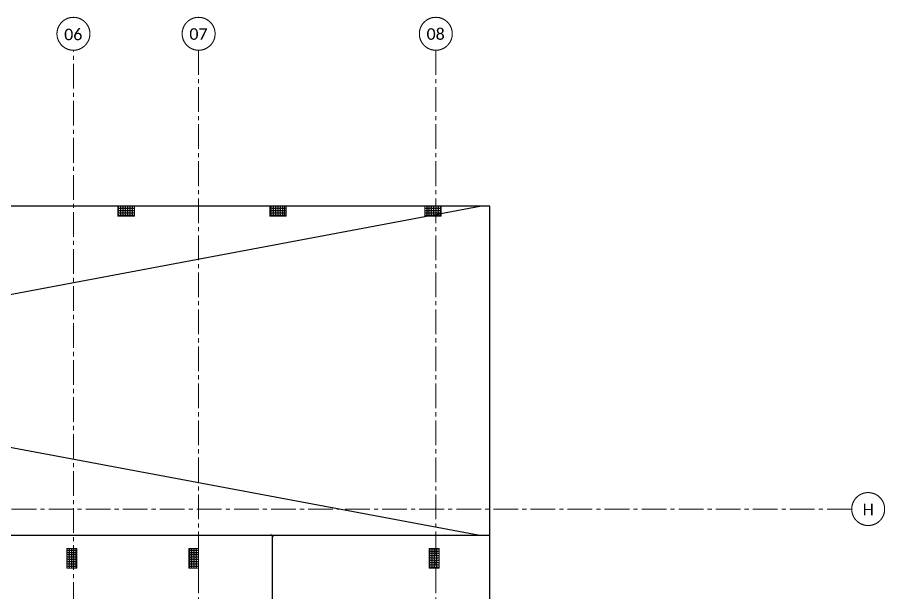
# Model space of a CAD drawing. Header units: millimetres. Extents: x -967280 to 3852, y 2833 to 1955156.
# Drawn here: x -607331 to -581004, y 611297 to 628777 of the extents above; entities that cross this region are included whole.
import ezdxf

# ---------------------------------------------------------------- set-up
doc = ezdxf.new("R2010")
doc.units = ezdxf.units.MM
doc.header["$LTSCALE"] = 1000
doc.header["$PDMODE"] = 35
doc.header["$PDSIZE"] = 25
for name, pattern in [('$0$DASHED2', [0.375, 0.25, -0.125]), ('Columns_Structural070816$0$CENTER2', [1.125, 0.75, -0.125, 0.125, -0.125]), ('HRZN_Line-Ptrn-Sold', [9144001.0, 9144000.0, -1])]:
    doc.linetypes.add(name, pattern=pattern)
for name, color, linetype in [('_N-DIM 3', 7, 'Continuous'), ('R.C. footing', 4, 'Continuous'), ('S - col hach', 1, 'Continuous'), ('S - dot', 1, 'Continuous'), ('S -Beams', 2, 'Continuous')]:
    doc.layers.add(name, color=color, linetype=linetype)
for name, color, linetype, lineweight in [('A-AX-ATT-100', 7, 'HRZN_Line-Ptrn-Sold', 18), ('S - column', 6, 'Continuous', 60), ('ST-000-AXIS', 9, 'Columns_Structural070816$0$CENTER2', 9), ('ST-RFT-BOT', 2, '$0$DASHED2', 30)]:
    doc.layers.add(name, color=color, linetype=linetype, lineweight=lineweight)
doc.styles.add('Calibri_2', font='calibri.ttf', dxfattribs={"height": 300})
doc.styles.add('TUNELNO', font='romans.shx', dxfattribs={"width": 0.9})
doc.dimstyles.new('Copy(2) of DSEC', dxfattribs={"dimtxt": 200, "dimasz": 100, "dimexe": 50, "dimexo": 80, "dimgap": 100, "dimtad": 1, "dimdec": 0, "dimrnd": 5, "dimzin": 0, "dimdsep": 46, "dimtxsty": 'TUNELNO', "dimblk": 'ARCHTICK', "dimcen": 0.09, "dimclrd": 1, "dimclre": 1, "dimclrt": 3, "dimadec": 0, "dimazin": 0, "dimtfac": 0.78125, "dimtdec": 0, "dimtix": 1, "dimtmove": 2, "dimatfit": 3, "dimldrblk": 'ARCHTICK', "dimfxl": 1, "dimtolj": 1, "dimtzin": 0, "dimarcsym": 0})
pattern_1 = [(90, (613578.686, -423037.37), (-69.85, 4e-15), [50.8, -19.05]), (180, (613578.686, -423037.37), (-9e-15, -69.85), [50.8, -19.05])]

# ---------------------------------------------------------------- blocks, each defined once
blk = doc.blocks.new('str col s')
at = {"layer": 'S - col hach', "true_color": 0xcd6928}
h = blk.add_hatch(dxfattribs=at)
h.set_pattern_fill('ANGLE', color=32, scale=10, angle=90)
h.set_pattern_definition(pattern_1)
h.paths.add_polyline_path([(9300, 0), (9300, -300), (9800, -300), (9800, 0)])
h = blk.add_hatch(dxfattribs=at)
h.set_pattern_fill('ANGLE', color=32, scale=10, angle=90)
h.set_pattern_definition([(90, (613528.686, -423037.37), (-69.85, 4e-15), [50.8, -19.05]), (180, (613528.686, -423037.37), (-9e-15, -69.85), [50.8, -19.05])])
h.paths.add_polyline_path([(13908, 0), (13908, -300), (14408, -300), (14408, 0)])
h = blk.add_hatch(dxfattribs=at)
h.set_pattern_fill('ANGLE', color=32, scale=10, angle=90)
h.set_pattern_definition(pattern_1)
h.paths.add_polyline_path([(19115, -300), (19115, 0), (18615, 0), (18615, -300)])
at = {"layer": 'S - column', "lineweight": 15}
for points in [[(9800, 0), (9300, 0), (9300, -300), (9800, -300)], [(14408, 0), (13908, 0), (13908, -300), (14408, -300)], [(19115, 0), (18615, 0), (18615, -300), (19115, -300)]]:
    blk.add_lwpolyline(points, close=True, dxfattribs=at)
blk = doc.blocks.new('str col up n')
at = {"layer": 'S - col hach', "true_color": 0xcd6928}
h = blk.add_hatch(dxfattribs=at)
h.set_pattern_fill('ANGLE', color=32, scale=10, angle=90)
h.set_pattern_definition([(90, (-425398.88, -541339.72), (-69.85, 4e-15), [50.8, -19.05]), (180, (-425398.88, -541339.72), (-9e-15, -69.85), [50.8, -19.05])])
h.paths.add_polyline_path([(26500, -5500), (26200, -5500), (26200, -6100), (26500, -6100)])
h = blk.add_hatch(dxfattribs=at)
h.set_pattern_fill('ANGLE', color=32, scale=10, angle=90)
h.set_pattern_definition([(90, (-425798.87, -541339.72), (-69.85, 4e-15), [50.8, -19.05]), (180, (-425798.87, -541339.72), (-9e-15, -69.85), [50.8, -19.05])])
h.paths.add_polyline_path([(30200, -5500), (29900, -5500), (29900, -6100), (30200, -6100)])
h = blk.add_hatch(dxfattribs=at)
h.set_pattern_fill('ANGLE', color=32, scale=10, angle=90)
h.set_pattern_definition([(90, (-425698.87, -541439.72), (-69.85, 4e-15), [50.8, -19.05]), (180, (-425698.87, -541439.72), (-9e-15, -69.85), [50.8, -19.05])])
h.paths.add_polyline_path([(37500, -5500), (37200, -5500), (37200, -6100), (37500, -6100)])
at = {"layer": 'S - column', "lineweight": 15}
for points in [[(26500, -5500), (26200, -5500), (26200, -6100), (26500, -6100)], [(30200, -5500), (29900, -5500), (29900, -6100), (30200, -6100)], [(37500, -5500), (37200, -5500), (37200, -6100), (37500, -6100)]]:
    blk.add_lwpolyline(points, close=True, dxfattribs=at)
blk = doc.blocks.new('_ArchTick')
at = {"color": 0, "linetype": 'ByBlock', "const_width": 0.15}
blk.add_lwpolyline([(-0.5, -0.5), (0.5, 0.5)], dxfattribs=at)
blk = doc.blocks.new('*D587')
at = {"layer": '_N-DIM 3', "color": 1, "lineweight": -2, "ltscale": 30, "transparency": 16777216}
for p, q in [((-599400, 613037), (-599643, 613037)), ((-599593, 613037), (-599593, 606535)), ((-599400, 606535), (-599643, 606535))]:
    blk.add_line(p, q, dxfattribs=at)
at = {"layer": 'Defpoints', "color": 0, "ltscale": 30, "transparency": 16777216}
for p in [(-599320, 613037), (-599593, 606535), (-599320, 606535)]:
    blk.add_point(p, dxfattribs=at)
at = {"layer": '_N-DIM 3', "color": 1, "lineweight": -2, "ltscale": 30, "transparency": 16777216, "xscale": 100, "yscale": 100, "zscale": 100}
for p, rotation in [((-599593, 613037), 90), ((-599593, 606535), 270)]:
    blk.add_blockref('_ArchTick', p, dxfattribs=dict(at, rotation=rotation))
at = {"layer": '_N-DIM 3', "color": 3, "ltscale": 30, "transparency": 16777216, "insert": (-599793, 609557), "char_height": 200, "attachment_point": 5, "rotation": 90, "style": 'TUNELNO'}
blk.add_mtext('\\A1;6500', dxfattribs=at)
blk = doc.blocks.new('Grid - HRZN_G-Datm-Grid-Head-1554275-FIRST FLOOR FFL_1_')
at = {"layer": 'A-AX-ATT-100'}
blk.add_circle((0, 0), 5, dxfattribs=at)
blk = doc.blocks.new('AXES-00')
at = {"layer": 'ST-000-AXIS'}
for p, q in [((552098.9, 695813.8), (552098.9, 750979.6)), ((555898.9, 750979.6), (555898.9, 695813.8)), ((563098.9, 750979.6), (563098.9, 695813.8)), ((575723.2, 737039.7), (505674.3, 737039.7))]:
    blk.add_line(p, q, dxfattribs=at)
at = {"layer": 'A-AX-ATT-100', "xscale": 99.99999999999993, "yscale": 99.99999999999993, "zscale": 99.99999999999993}
blk.add_blockref('Grid - HRZN_G-Datm-Grid-Head-1554275-FIRST FLOOR FFL_1_', (552098.9, 751479.6), dxfattribs=at)
at = {"layer": 'A-AX-ATT-100'}
for p, xscale, yscale, zscale, rotation in [((555898.9, 751479.6), 99.99999999999993, 99.99999999999993, 99.99999999999993, 180), ((563098.9, 751479.6), 99.99999999999993, 99.99999999999993, 99.99999999999993, 180), ((576223.2, 737039.7), 100.0000000000001, 100.0000000000001, 100.0000000000001, 90)]:
    blk.add_blockref('Grid - HRZN_G-Datm-Grid-Head-1554275-FIRST FLOOR FFL_1_', p, dxfattribs=dict(at, xscale=xscale, yscale=yscale, zscale=zscale, rotation=rotation))
at = {"layer": 'A-AX-ATT-100', "linetype": 'Continuous', "lineweight": 13, "char_height": 350, "attachment_point": 1, "style": 'Calibri_2'}
for s, insert, width in [('06', (551817.7, 751634.5), 673.417), ('07', (555618, 751647.5), 673.417), ('08', (562818, 751647.5), 673.417), ('H', (576054.2, 737201), 416.877)]:
    blk.add_mtext(s, dxfattribs=dict(at, insert=insert, width=width))

msp = doc.modelspace()

# ---------------------------------------------------------------- linework, layer by layer
at = {"layer": 'R.C. footing'}
msp.add_line((-593293.7, 623037.4), (-593293.7, 623037.4), dxfattribs=at)
msp.add_lwpolyline([(-592993.7, 623037.4), (-646928.7, 623037.4), (-646928.7, 578037.4), (-592993.7, 578037.4)], close=True, dxfattribs=at)
at = {"layer": 'S - dot'}
for p, q in [((-593293.7, 613037.4), (-646628.7, 623037.4)), ((-640128.7, 614237.4), (-593293.7, 623037.4))]:
    msp.add_line(p, q, dxfattribs=at)
at = {"layer": 'S -Beams', "color": 4, "ltscale": 30}
msp.add_lwpolyline([(-612857, 583987.4), (-612857, 588037.4), (-592993.7, 588037.4), (-592993.7, 596837.4), (-595613.7, 596837.4), (-595613.7, 604237.4), (-592993.7, 604237.4), (-592993.7, 613037.4), (-613028.7, 613037.4), (-613028.7, 613837.4), (-616928.7, 613837.4), (-616928.7, 615037.4), (-621028.7, 615037.4), (-621028.7, 612537.4), (-630528.7, 612537.4), (-630528.7, 616237.4), (-636128.7, 616237.4), (-636128.7, 614237.4), (-640128.7, 614237.4), (-640128.7, 608237.4), (-640928.7, 608237.4), (-640928.7, 592837.4), (-640128.7, 592837.4), (-640128.7, 583987.4)], close=True, dxfattribs=at)

# ---------------------------------------------------------------- block references
at = {"layer": 'S -Beams'}
msp.add_blockref('AXES-00', (-1157727.6, -123202.4), dxfattribs=at)
at = {"layer": 'ST-RFT-BOT', "color": 1, "linetype": 'Continuous'}
msp.add_blockref('str col s', (-613578.7, 623037.4), dxfattribs=at)
at = {"layer": 'ST-RFT-BOT', "color": 3, "linetype": 'Continuous'}
msp.add_blockref('str col up n', (-632028.7, 618137.4), dxfattribs=at)

# ---------------------------------------------------------------- dimensions: what is measured, and where the dimension line sits
at = {"layer": '_N-DIM 3', "ltscale": 30}
dim = msp.add_linear_dim(base=(-599592.7, 606535), p1=(-599320.5, 613037.4), p2=(-599320.5, 606535), angle=90, dimstyle='Copy(2) of DSEC', dxfattribs=at)
dim.commit()
dim.dimension.update_dxf_attribs({"geometry": '*D587', "text_midpoint": (-599792.7, 609557.1), "dimtype": 160})

doc.saveas('drawing.dxf')
